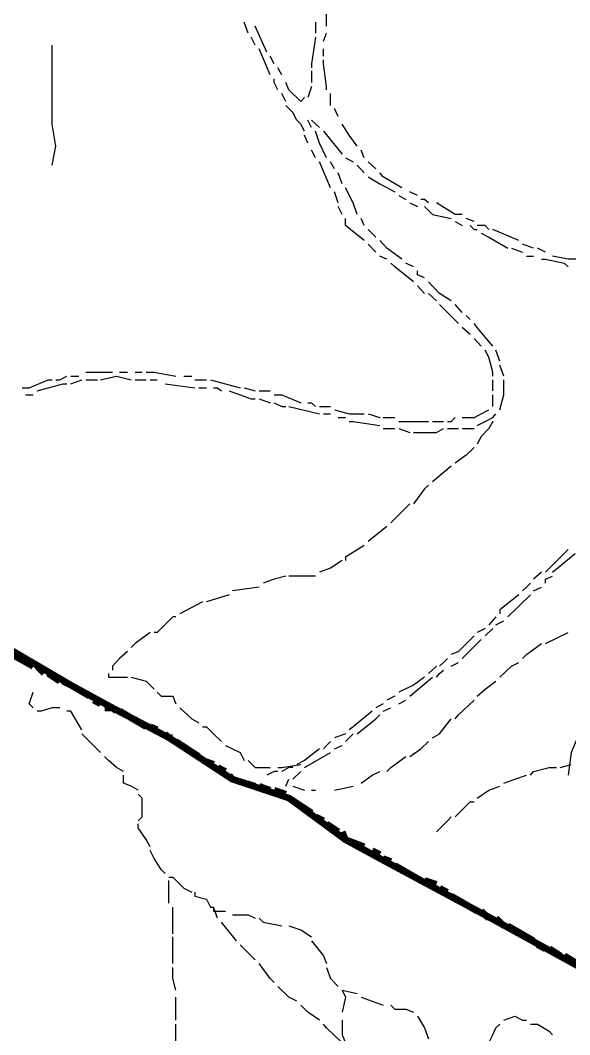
# Model space of a CAD drawing. Header units: millimetres. Extents: x -3588 to 75209, y -3737 to 38254.
# Drawn here: x 27553.7 to 27751.4, y 6088.4 to 6453.4 of the extents above; entities that cross this region are included whole.
import ezdxf

# ---------------------------------------------------------------- set-up
doc = ezdxf.new("R2010")
doc.units = ezdxf.units.MM
doc.layers.add('P', color=253, linetype='Continuous')

msp = doc.modelspace()

# ---------------------------------------------------------------- linework, layer by layer
at = {"layer": 'P'}
for points in [[(27663.904, 6451.279), (27663.904, 6455.504), (27663.904, 6460.866)], [(27635.69, 6448.735), (27634.265, 6452.688)], [(27642.459, 6441.965), (27638.218, 6451.279)], [(27659.967, 6452.688), (27659.967, 6448.735)], [(27638.218, 6444.494), (27636.81, 6447.326)], [(27659.967, 6447.326), (27658.543, 6437.724), (27658.543, 6436.316)], [(27662.784, 6445.918), (27663.904, 6448.735)], [(27565.113, 6401.316), (27566.522, 6408.085), (27565.113, 6415.991), (27565.113, 6427.002), (27565.113, 6435.18), (27565.113, 6444.494)], [(27643.58, 6433.771), (27639.643, 6443.085)], [(27662.784, 6440.541), (27662.784, 6443.085)], [(27645.004, 6437.724), (27643.58, 6440.541)], [(27647.821, 6433.771), (27646.412, 6436.316)], [(27663.904, 6428.41), (27663.904, 6429.53), (27662.784, 6437.724), (27662.784, 6439.133)], [(27646.412, 6428.41), (27645.004, 6430.955), (27645.004, 6432.363)], [(27658.543, 6435.18), (27658.543, 6430.955)], [(27656.014, 6425.593), (27654.59, 6424.169), (27650.365, 6428.41), (27649.229, 6430.955)], [(27658.543, 6429.53), (27657.135, 6425.593)], [(27649.229, 6424.169), (27647.821, 6427.002)], [(27665.329, 6422.761), (27665.329, 6427.002)], [(27656.014, 6413.447), (27654.59, 6415.991), (27653.182, 6417.4), (27651.774, 6420.216), (27649.229, 6422.761)], [(27668.145, 6418.808), (27666.737, 6421.641)], [(27658.543, 6414.855), (27657.135, 6417.4)], [(27658.543, 6417.4), (27661.376, 6414.855)], [(27674.915, 6408.085), (27672.098, 6412.038), (27669.554, 6415.991)], [(27657.135, 6409.206), (27656.014, 6412.038)], [(27663.904, 6403.844), (27661.376, 6409.206), (27659.967, 6413.447)], [(27662.784, 6413.447), (27669.554, 6405.269)], [(27659.967, 6403.844), (27658.543, 6406.677)], [(27677.459, 6403.844), (27676.339, 6406.677)], [(27670.69, 6403.844), (27673.507, 6402.436)], [(27665.329, 6393.122), (27661.376, 6402.436)], [(27666.737, 6399.891), (27665.329, 6402.436)], [(27674.915, 6401.316), (27677.459, 6398.483)], [(27681.7, 6399.891), (27678.868, 6402.436)], [(27669.554, 6394.53), (27668.145, 6398.483)], [(27678.868, 6397.075), (27683.109, 6394.53), (27688.47, 6391.714)], [(27691.015, 6393.122), (27684.229, 6397.075), (27683.109, 6398.483)], [(27674.915, 6383.52), (27673.507, 6387.761), (27670.69, 6393.122)], [(27668.145, 6387.761), (27666.737, 6391.714)], [(27689.878, 6390.305), (27692.423, 6388.881)], [(27696.664, 6390.305), (27693.831, 6391.714)], [(27700.617, 6387.761), (27699.193, 6388.881), (27697.784, 6388.881)], [(27669.554, 6383.52), (27668.145, 6386.352)], [(27693.831, 6387.761), (27696.664, 6386.352)], [(27699.193, 6386.352), (27702.025, 6383.52), (27708.795, 6382.111)], [(27712.748, 6383.52), (27710.203, 6383.52), (27703.433, 6387.761)], [(27677.459, 6374.205), (27670.69, 6379.567), (27670.69, 6382.111)], [(27677.459, 6379.567), (27676.339, 6382.111)], [(27710.203, 6380.991), (27712.748, 6379.567)], [(27716.989, 6380.991), (27714.156, 6382.111)], [(27681.7, 6375.342), (27678.868, 6378.158)], [(27715.564, 6379.567), (27716.989, 6378.158), (27718.109, 6378.158)], [(27722.35, 6378.158), (27720.942, 6379.567), (27718.109, 6379.567)], [(27733.072, 6374.205), (27723.758, 6378.158)], [(27691.015, 6367.436), (27685.653, 6371.389), (27683.109, 6374.205)], [(27719.517, 6376.75), (27722.35, 6375.342), (27729.119, 6371.389)], [(27681.7, 6369.981), (27678.868, 6372.797)], [(27730.528, 6371.389), (27734.481, 6369.981)], [(27738.434, 6371.389), (27734.481, 6372.797)], [(27742.675, 6369.981), (27739.842, 6371.389)], [(27685.653, 6367.436), (27683.109, 6368.556)], [(27735.889, 6368.556), (27737.313, 6368.556), (27738.434, 6368.556)], [(27741.266, 6367.436), (27742.675, 6367.436), (27749.444, 6366.028), (27750.852, 6364.619)], [(27754.805, 6367.436), (27750.852, 6367.436), (27745.203, 6368.556)], [(27695.24, 6359.242), (27688.47, 6364.619), (27687.062, 6366.028)], [(27695.24, 6364.619), (27692.423, 6366.028)], [(27699.193, 6360.666), (27696.664, 6361.787), (27696.664, 6363.195)], [(27708.795, 6352.472), (27704.554, 6355.017), (27700.617, 6359.242)], [(27699.193, 6355.017), (27696.664, 6357.834)], [(27703.433, 6352.472), (27700.617, 6355.017)], [(27711.339, 6344.295), (27704.554, 6351.064)], [(27712.748, 6348.231), (27710.203, 6351.064)], [(27715.564, 6345.703), (27714.156, 6347.111)], [(27715.564, 6340.342), (27712.748, 6342.87)], [(27723.758, 6336.101), (27718.109, 6342.87), (27716.989, 6344.295)], [(27719.517, 6336.101), (27716.989, 6338.917)], [(27723.758, 6325.378), (27723.758, 6326.786), (27722.35, 6332.148), (27720.942, 6334.692)], [(27726.303, 6330.739), (27724.878, 6334.692)], [(27577.244, 6326.786), (27585.438, 6326.786), (27586.846, 6326.786)], [(27589.391, 6326.786), (27592.208, 6326.786)], [(27595.04, 6326.786), (27597.569, 6326.786)], [(27598.993, 6326.786), (27601.81, 6326.786), (27609.716, 6325.378)], [(27727.711, 6325.378), (27726.303, 6329.331)], [(27554.391, 6321.137), (27556.92, 6321.137), (27563.705, 6323.97), (27565.113, 6323.97)], [(27559.752, 6320.017), (27563.705, 6321.137), (27569.066, 6322.546), (27570.475, 6322.546)], [(27566.522, 6323.97), (27567.93, 6323.97), (27570.475, 6325.378)], [(27571.883, 6325.378), (27574.716, 6325.378)], [(27571.883, 6322.546), (27575.836, 6323.97)], [(27577.244, 6323.97), (27581.485, 6323.97)], [(27582.605, 6323.97), (27588.255, 6325.378), (27593.616, 6323.97)], [(27595.04, 6323.97), (27598.993, 6323.97)], [(27600.402, 6323.97), (27602.93, 6323.97)], [(27605.763, 6322.546), (27616.485, 6321.137)], [(27612.532, 6325.378), (27615.365, 6325.378)], [(27616.485, 6323.97), (27620.726, 6323.97)], [(27622.135, 6323.97), (27632.857, 6321.137)], [(27723.758, 6320.017), (27723.758, 6323.97)], [(27726.303, 6313.231), (27727.711, 6318.593), (27727.711, 6323.97)], [(27617.894, 6321.137), (27620.726, 6321.137)], [(27623.255, 6321.137), (27624.679, 6321.137), (27626.088, 6320.017)], [(27628.904, 6320.017), (27636.81, 6317.184), (27638.218, 6317.184)], [(27634.265, 6321.137), (27638.218, 6320.017)], [(27639.643, 6320.017), (27643.58, 6320.017)], [(27555.511, 6318.593), (27556.92, 6318.593), (27558.344, 6318.593)], [(27639.643, 6317.184), (27643.58, 6315.776)], [(27645.004, 6318.593), (27647.821, 6318.593), (27654.59, 6315.776)], [(27645.004, 6315.776), (27647.821, 6314.368), (27649.229, 6314.368)], [(27657.135, 6315.776), (27658.543, 6315.776), (27659.967, 6314.368)], [(27723.758, 6314.368), (27723.758, 6317.184), (27723.758, 6318.593)], [(27650.365, 6314.368), (27661.376, 6311.823)], [(27661.376, 6314.368), (27665.329, 6314.368)], [(27662.784, 6311.823), (27665.329, 6311.823)], [(27666.737, 6313.231), (27672.098, 6311.823), (27677.459, 6311.823)], [(27678.868, 6311.823), (27683.109, 6310.415)], [(27712.748, 6310.415), (27716.989, 6310.415), (27719.517, 6311.823), (27722.35, 6313.231)], [(27723.758, 6310.415), (27724.878, 6311.823)], [(27668.145, 6310.415), (27670.69, 6310.415)], [(27672.098, 6309.006), (27673.507, 6309.006), (27683.109, 6307.582)], [(27684.229, 6310.415), (27688.47, 6310.415)], [(27689.878, 6309.006), (27692.423, 6309.006), (27697.784, 6309.006), (27700.617, 6309.006)], [(27702.025, 6309.006), (27705.978, 6309.006)], [(27707.386, 6309.006), (27708.795, 6309.006), (27710.203, 6310.415)], [(27718.109, 6307.582), (27720.942, 6309.006), (27723.758, 6310.415)], [(27723.758, 6309.006), (27722.35, 6306.462), (27719.517, 6303.645), (27718.109, 6300.812)], [(27684.229, 6306.462), (27688.47, 6306.462)], [(27689.878, 6306.462), (27693.831, 6305.053)], [(27695.24, 6305.053), (27703.433, 6305.053), (27705.978, 6306.462)], [(27707.386, 6306.462), (27710.203, 6306.462), (27711.339, 6306.462)], [(27712.748, 6306.462), (27716.989, 6306.462)], [(27716.989, 6299.692), (27714.156, 6296.86), (27710.203, 6294.043)], [(27708.795, 6292.907), (27702.025, 6287.257)], [(27700.617, 6286.137), (27699.193, 6284.729), (27695.24, 6279.367)], [(27693.831, 6279.367), (27691.015, 6276.535), (27687.062, 6272.582)], [(27685.653, 6271.174), (27678.868, 6265.812)], [(27677.459, 6264.404), (27670.69, 6260.163), (27670.69, 6259.043)], [(27750.852, 6262.996), (27742.675, 6254.802)], [(27745.203, 6254.802), (27753.397, 6261.571)], [(27669.554, 6259.043), (27665.329, 6256.21), (27661.376, 6254.802)], [(27649.229, 6253.393), (27645.004, 6252.257), (27641.051, 6250.849)], [(27659.967, 6253.393), (27654.59, 6253.393), (27650.365, 6253.393)], [(27741.266, 6254.802), (27738.434, 6252.257)], [(27742.675, 6250.849), (27742.675, 6252.257), (27745.203, 6253.393)], [(27737.313, 6250.849), (27735.889, 6249.441), (27734.481, 6248.032)], [(27628.904, 6246.608), (27620.726, 6244.079)], [(27639.643, 6249.441), (27630.04, 6248.032)], [(27733.072, 6246.608), (27726.303, 6241.247), (27726.303, 6239.838)], [(27729.119, 6238.718), (27737.313, 6246.608)], [(27738.434, 6248.032), (27741.266, 6249.441)], [(27619.318, 6244.079), (27611.124, 6239.838)], [(27609.716, 6238.718), (27608.579, 6238.718), (27602.93, 6233.069), (27601.81, 6233.069)], [(27724.878, 6238.718), (27722.35, 6235.885)], [(27724.878, 6235.885), (27727.711, 6237.294)], [(27600.402, 6233.069), (27595.04, 6229.116), (27593.616, 6227.708)], [(27716.989, 6231.932), (27711.339, 6226.283), (27708.795, 6225.163)], [(27720.942, 6234.477), (27718.109, 6233.069)], [(27720.942, 6231.932), (27723.758, 6234.477)], [(27742.675, 6229.116), (27750.852, 6233.069)], [(27760.167, 6231.932), (27758.758, 6229.116), (27758.758, 6227.708), (27757.638, 6222.346), (27757.638, 6216.969), (27757.638, 6204.838), (27756.214, 6196.644), (27754.805, 6196.644), (27751.989, 6189.875), (27750.852, 6181.697)], [(27712.748, 6223.755), (27714.156, 6225.163), (27719.517, 6230.524)], [(27734.481, 6223.755), (27735.889, 6225.163), (27741.266, 6229.116)], [(27592.208, 6226.283), (27589.391, 6223.755), (27586.846, 6220.922), (27586.846, 6219.514)], [(27703.433, 6220.922), (27700.617, 6218.393)], [(27707.386, 6223.755), (27705.978, 6222.346), (27704.554, 6220.922)], [(27708.795, 6220.922), (27711.339, 6222.346)], [(27726.303, 6216.969), (27730.528, 6220.922), (27733.072, 6222.346)], [(27585.438, 6218.393), (27585.438, 6216.969), (27588.255, 6216.969), (27592.208, 6216.969)], [(27593.616, 6216.969), (27598.993, 6215.561), (27601.81, 6212.744)], [(27699.193, 6216.969), (27695.24, 6214.152), (27689.878, 6211.608)], [(27693.831, 6210.199), (27702.025, 6216.969)], [(27703.433, 6216.969), (27704.554, 6218.393), (27705.978, 6219.514)], [(27718.109, 6210.199), (27720.942, 6212.744), (27724.878, 6215.561)], [(27558.344, 6205.958), (27556.92, 6207.383), (27558.344, 6211.608)], [(27602.93, 6211.608), (27604.355, 6210.199), (27605.763, 6210.199), (27608.579, 6210.199), (27609.716, 6207.383)], [(27688.47, 6210.199), (27685.653, 6208.791)], [(27567.93, 6205.958), (27565.113, 6205.958), (27561.16, 6204.838), (27559.752, 6204.838)], [(27611.124, 6205.958), (27615.365, 6202.022), (27617.894, 6200.597)], [(27684.229, 6207.383), (27681.7, 6205.958)], [(27684.229, 6204.838), (27687.062, 6205.958)], [(27689.878, 6207.383), (27692.423, 6208.791)], [(27710.203, 6202.022), (27711.339, 6203.43), (27716.989, 6208.791)], [(27575.836, 6198.069), (27571.883, 6204.838), (27570.475, 6204.838)], [(27680.292, 6204.838), (27673.507, 6199.189), (27672.098, 6198.069)], [(27674.915, 6196.644), (27681.7, 6202.022), (27683.109, 6203.43)], [(27619.318, 6199.189), (27620.726, 6199.189), (27623.255, 6196.644), (27626.088, 6193.828)], [(27702.025, 6195.236), (27704.554, 6196.644), (27708.795, 6202.022)], [(27582.605, 6189.875), (27580.077, 6192.419), (27575.836, 6196.644)], [(27670.69, 6196.644), (27666.737, 6195.236)], [(27670.69, 6193.828), (27673.507, 6196.644)], [(27627.496, 6192.419), (27632.857, 6189.875), (27634.265, 6187.058)], [(27661.376, 6191.283), (27656.014, 6187.058)], [(27665.329, 6193.828), (27663.904, 6192.419), (27662.784, 6191.283)], [(27666.737, 6191.283), (27669.554, 6192.419)], [(27693.831, 6188.466), (27697.784, 6191.283), (27700.617, 6193.828)], [(27590.799, 6183.105), (27588.255, 6184.513), (27585.438, 6187.058), (27584.03, 6188.466)], [(27656.014, 6184.513), (27665.329, 6189.875)], [(27685.653, 6183.105), (27687.062, 6184.513), (27692.423, 6188.466)], [(27635.69, 6187.058), (27638.218, 6184.513), (27642.459, 6184.513), (27643.58, 6184.513)], [(27646.412, 6184.513), (27647.821, 6184.513), (27654.59, 6185.634)], [(27651.774, 6184.513), (27650.365, 6184.513), (27647.821, 6183.105)], [(27656.014, 6187.058), (27653.182, 6185.634)], [(27737.313, 6181.697), (27738.434, 6183.105), (27744.083, 6184.513), (27746.628, 6184.513)], [(27748.036, 6184.513), (27751.989, 6185.634)], [(27596.161, 6176.32), (27593.616, 6177.744), (27590.799, 6178.864), (27590.799, 6181.697)], [(27646.412, 6183.105), (27645.004, 6183.105), (27642.459, 6181.697)], [(27649.229, 6177.744), (27650.365, 6180.273)], [(27651.774, 6180.273), (27654.59, 6183.105)], [(27676.339, 6178.864), (27680.292, 6181.697), (27683.109, 6183.105)], [(27727.711, 6178.864), (27731.664, 6180.273), (27735.889, 6181.697)], [(27651.774, 6177.744), (27656.014, 6176.32)], [(27666.737, 6176.32), (27673.507, 6177.744)], [(27718.109, 6173.503), (27722.35, 6176.32), (27726.303, 6177.744)], [(27596.161, 6165.309), (27597.569, 6166.733), (27597.569, 6170.958), (27597.569, 6173.503), (27596.161, 6174.911)], [(27658.543, 6176.32), (27659.967, 6176.32)], [(27710.203, 6166.733), (27715.564, 6172.095), (27716.989, 6172.095)], [(27703.433, 6161.372), (27707.386, 6165.309), (27708.795, 6166.733)], [(27600.402, 6155.995), (27598.993, 6158.539), (27596.161, 6162.78), (27596.161, 6164.189)], [(27604.355, 6147.817), (27601.81, 6151.77), (27600.402, 6154.587)], [(27604.355, 6147.817), (27605.763, 6146.409)], [(27605.763, 6146.409), (27604.355, 6147.817)], [(27607.171, 6144.984), (27608.579, 6144.984), (27612.532, 6141.047), (27615.365, 6139.623)], [(27607.171, 6135.67), (27607.171, 6141.047), (27607.171, 6143.864)], [(27616.485, 6139.623), (27616.485, 6138.215), (27620.726, 6137.094), (27622.135, 6134.262), (27623.255, 6134.262)], [(27608.579, 6124.66), (27608.579, 6128.901), (27608.579, 6134.262)], [(27624.679, 6130.309), (27623.255, 6134.262)], [(27623.255, 6134.262), (27623.255, 6132.854), (27626.088, 6132.854), (27627.496, 6132.854)], [(27630.04, 6131.445), (27635.69, 6131.445), (27638.218, 6130.309)], [(27639.643, 6130.309), (27641.051, 6128.901), (27647.821, 6127.492)], [(27631.449, 6122.131), (27626.088, 6128.901)], [(27650.365, 6127.492), (27654.59, 6126.084), (27658.543, 6123.539)], [(27608.579, 6113.937), (27608.579, 6116.77), (27608.579, 6122.131), (27608.579, 6123.539)], [(27658.543, 6122.131), (27662.784, 6116.77), (27663.904, 6113.937)], [(27638.218, 6115.345), (27632.857, 6120.723)], [(27609.716, 6104.335), (27608.579, 6108.576), (27608.579, 6111.12), (27608.579, 6112.529)], [(27645.004, 6107.168), (27643.58, 6108.576), (27639.643, 6113.937)], [(27663.904, 6112.529), (27665.329, 6108.576), (27668.145, 6105.759)], [(27653.182, 6100.398), (27650.365, 6101.806), (27646.412, 6105.759)], [(27669.554, 6104.335), (27670.69, 6101.806), (27669.554, 6096.445)], [(27669.554, 6104.335), (27674.915, 6103.215)], [(27609.716, 6093.612), (27609.716, 6097.565), (27609.716, 6101.806)], [(27676.339, 6101.806), (27684.229, 6098.974)], [(27661.376, 6093.612), (27657.135, 6096.445), (27654.59, 6098.974)], [(27687.062, 6098.974), (27688.47, 6097.565), (27692.423, 6097.565), (27695.24, 6096.445)], [(27669.554, 6093.612), (27669.554, 6088.251), (27670.69, 6085.435)], [(27696.664, 6095.021), (27699.193, 6090.796), (27700.617, 6086.843)], [(27727.711, 6093.612), (27731.664, 6095.021), (27734.481, 6093.612), (27735.889, 6093.612)], [(27609.716, 6082.89), (27609.716, 6090.796), (27609.716, 6092.204)], [(27669.554, 6085.435), (27663.904, 6090.796), (27662.784, 6092.204)], [(27722.35, 6085.435), (27723.758, 6088.251), (27724.878, 6090.796), (27726.303, 6092.204)], [(27737.313, 6092.204), (27739.842, 6092.204), (27744.083, 6089.659), (27745.203, 6088.251)]]:
    msp.add_lwpolyline(points, dxfattribs=at)
for points, const_width in [([(27806.177, 6085.435), (27772.313, 6101.806), (27772.313, 6103.215), (27720.942, 6131.445), (27683.109, 6151.77), (27670.69, 6158.539), (27650.365, 6173.503), (27630.04, 6180.273), (27607.171, 6195.236), (27586.846, 6205.958), (27571.883, 6214.152), (27548.742, 6227.708)], 2.417), ([(27803.649, 6086.843), (27772.313, 6101.806), (27772.313, 6103.215), (27720.942, 6131.445), (27683.109, 6151.77), (27670.69, 6158.539), (27650.365, 6173.503), (27630.04, 6180.273), (27607.171, 6195.236), (27586.846, 6205.958), (27571.883, 6214.152), (27548.742, 6227.708)], 1.2), ([(27558.344, 6220.922), (27548.742, 6226.283)], 2.417), ([(27562.281, 6218.393), (27559.752, 6220.922)], 2.417), ([(27567.93, 6215.561), (27563.705, 6218.393)], 2.417), ([(27578.669, 6210.199), (27571.883, 6214.152), (27569.066, 6215.561)], 2.417), ([(27582.605, 6207.383), (27580.077, 6208.791)], 2.417), ([(27588.255, 6204.838), (27586.846, 6205.958), (27584.03, 6205.958)], 2.417), ([(27598.993, 6199.189), (27589.391, 6204.838)], 2.417), ([(27602.93, 6198.069), (27600.402, 6199.189)], 2.417), ([(27608.579, 6195.236), (27607.171, 6195.236), (27605.763, 6196.644)], 2.417), ([(27617.894, 6188.466), (27609.716, 6193.828)], 2.417), ([(27623.255, 6185.634), (27619.318, 6187.058)], 2.417), ([(27627.496, 6183.105), (27624.679, 6184.513)], 2.417), ([(27638.218, 6177.744), (27630.04, 6180.273), (27628.904, 6181.697)], 2.417), ([(27643.58, 6176.32), (27639.643, 6177.744)], 2.417), ([(27649.229, 6174.911), (27645.004, 6176.32)], 2.417), ([(27658.543, 6168.142), (27650.365, 6173.503)], 2.417), ([(27662.784, 6165.309), (27659.967, 6166.733)], 2.417), ([(27668.145, 6161.372), (27663.904, 6164.189)], 2.417), ([(27677.459, 6155.995), (27670.69, 6158.539), (27669.554, 6161.372)], 2.417), ([(27683.109, 6153.178), (27680.292, 6154.587)], 2.417), ([(27687.062, 6150.634), (27684.229, 6151.77)], 2.417), ([(27697.784, 6143.864), (27688.47, 6149.225)], 2.417), ([(27703.433, 6142.456), (27699.193, 6143.864)], 2.417), ([(27707.386, 6139.623), (27704.554, 6141.047)], 2.417), ([(27718.109, 6132.854), (27708.795, 6138.215)], 2.417), ([(27722.35, 6130.309), (27720.942, 6131.445), (27719.517, 6132.854)], 2.417), ([(27727.711, 6127.492), (27724.878, 6130.309)], 2.417), ([(27738.434, 6122.131), (27729.119, 6127.492)], 2.417), ([(27742.675, 6119.298), (27739.842, 6120.723)], 2.417), ([(27748.036, 6116.77), (27744.083, 6119.298)], 2.417), ([(27758.758, 6111.12), (27749.444, 6116.77)], 2.417)]:
    msp.add_lwpolyline(points, dxfattribs=dict(at, const_width=const_width))

doc.saveas('drawing.dxf')
